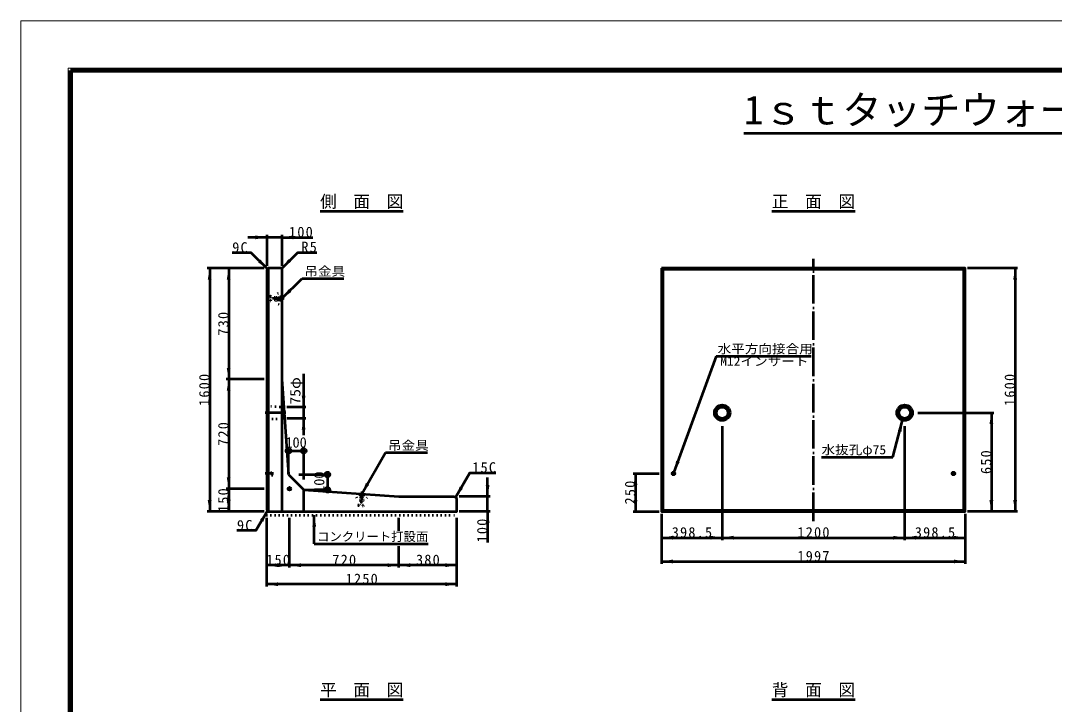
# Model space of a CAD drawing. Units: millimetres, scale not verified. Extents: x -2102 to 2102, y -1485 to 1485.
# Drawn here: x -2102 to 73, y 46 to 1485 of the extents above; entities that cross this region are included whole.
import ezdxf
from ezdxf.enums import TextEntityAlignment as Align

# ---------------------------------------------------------------- set-up
doc = ezdxf.new("R2010")
doc.units = ezdxf.units.MM
doc.header["$LTSCALE"] = 5
doc.linetypes.add('DOTTED', pattern=[1.75, 0.25, -1.5])
doc.linetypes.add('LONG_DASHED_DOTTED', pattern=[15.25, 12, -1.5, 0.25, -1.5])
doc.layers.add('0-0_V-nasSTD', color=7, linetype='Continuous', lineweight=50)
doc.styles.add('ＭＳ ゴシック', font='')
doc.styles.get('ＭＳ ゴシック').set_extended_font_data('MS Gothic')

msp = doc.modelspace()

# ---------------------------------------------------------------- linework, layer by layer
at = {"layer": '0-0_V-nasSTD', "lineweight": 100}
msp.add_line((-1997.5, 1380), (-1997.5, -1380), dxfattribs=at)
at = {"layer": '0-0_V-nasSTD'}
for p, q in [((-580.608, 1248.465), (580.608, 1248.465)), ((-1472.221, 1084.051), (-1297.221, 1084.051)), ((-521.501, 1084.051), (-346.501, 1084.051)), ((-1584.721, 1034.051), (-1584.721, 969.051)), ((-1552.721, 1034.051), (-1552.721, 969.051)), ((-1552.721, 1029.051), (-1487.721, 1029.051)), ((-1589.721, 964.051), (-1709.721, 964.051)), ((-1704.721, 964.051), (-1704.721, 452.051)), ((-1664.721, 964.051), (-1664.721, 730.451)), ((-1581.841, 964.051), (-1584.721, 961.171)), ((-1584.721, 961.171), (-1584.721, 454.931)), ((-1554.321, 964.051), (-1581.841, 964.051)), ((-1581.841, 964.051), (-1581.841, 452.051)), ((-1552.721, 962.451), (-1552.721, 452.051)), ((-753.521, 964.051), (-750.641, 961.171)), ((-750.641, 961.171), (-750.641, 454.931)), ((-117.361, 961.171), (-750.641, 961.171)), ((-117.361, 961.171), (-114.481, 964.051)), ((-117.361, 454.931), (-117.361, 961.171)), ((-4.481, 964.051), (-109.481, 964.051)), ((-9.481, 964.051), (-9.481, 452.051)), ((-1552.721, 900.051), (-1510.294, 942.478)), ((-1510.294, 942.478), (-1422.294, 942.478)), ((-638.596, 779.228), (-727.521, 534.908)), ((-638.596, 779.228), (-438.596, 779.228)), ((-1506.998, 742.051), (-1506.998, 672.051)), ((-1589.721, 730.451), (-1669.721, 730.451)), ((-1664.721, 730.451), (-1664.721, 500.051)), ((-1552.721, 730.451), (-1538.799, 529.973)), ((-1501.998, 672.051), (-1541.998, 672.051)), ((-1506.998, 672.051), (-1506.998, 648.051)), ((-214.481, 660.051), (-54.481, 660.051)), ((-59.481, 660.051), (-59.481, 452.051)), ((-1501.998, 648.051), (-1541.998, 648.051)), ((-1506.998, 648.051), (-1506.998, 613.051)), ((-626.001, 632.051), (-626.001, 392.051)), ((-266.972, 566.859), (-246.266, 644.133)), ((-242.001, 632.051), (-242.001, 392.051)), ((-1545.799, 579.973), (-1499.799, 579.973)), ((-1538.799, 529.973), (-1538.799, 586.973)), ((-1506.799, 519.573), (-1506.799, 586.973)), ((-1384.499, 489.48), (-1334.499, 576.083)), ((-1334.499, 576.083), (-1246.499, 576.083)), ((-416.972, 566.859), (-266.972, 566.859)), ((-1538.799, 529.973), (-1506.799, 497.973)), ((-1517.199, 529.973), (-1449.799, 529.973)), ((-1456.799, 536.973), (-1456.799, 490.973)), ((-813.521, 532.051), (-758.521, 532.051)), ((-808.521, 532.051), (-808.521, 452.051)), ((-1589.721, 500.051), (-1669.721, 500.051)), ((-1664.721, 500.051), (-1664.721, 452.051)), ((-1506.799, 497.973), (-1449.799, 497.973)), ((-1506.799, 452.051), (-1506.799, 497.973)), ((-1506.799, 497.973), (-1306.321, 484.051)), ((-1306.321, 484.051), (-1189.521, 484.051)), ((-1189.521, 484.051), (-1184.721, 479.251)), ((-1114.721, 484.051), (-1179.721, 484.051)), ((-1589.721, 452.051), (-1709.721, 452.051)), ((-1584.721, 454.931), (-1581.841, 452.051)), ((-1584.721, 294.211), (-1584.721, 439.211)), ((-1536.721, 334.211), (-1536.721, 439.211)), ((-1484.721, 384.211), (-1484.721, 444.211)), ((-1306.321, 411.211), (-1306.321, 439.211)), ((-1184.721, 294.211), (-1184.721, 439.211)), ((-1114.721, 452.051), (-1179.721, 452.051)), ((-1119.721, 452.051), (-1119.721, 387.051)), ((-813.521, 452.051), (-758.521, 452.051)), ((-750.641, 454.931), (-753.521, 452.051)), ((-753.521, 447.051), (-753.521, 342.051)), ((-750.641, 454.931), (-117.361, 454.931)), ((-117.361, 454.931), (-114.481, 452.051)), ((-114.481, 447.051), (-114.481, 342.051)), ((-4.481, 452.051), (-109.481, 452.051)), ((-753.521, 397.051), (-626.001, 397.051)), ((-626.001, 397.051), (-242.001, 397.051)), ((-242.001, 397.051), (-114.481, 397.051)), ((-1484.721, 384.211), (-1244.721, 384.211)), ((-1306.321, 334.211), (-1306.321, 379.211)), ((-1536.721, 339.211), (-1584.721, 339.211)), ((-1306.321, 339.211), (-1536.721, 339.211)), ((-1184.721, 339.211), (-1306.321, 339.211)), ((-753.521, 347.051), (-114.481, 347.051)), ((-1184.721, 299.211), (-1584.721, 299.211)), ((-1472.221, 56.451), (-1297.221, 56.451)), ((-521.501, 56.451), (-346.501, 56.451))]:
    msp.add_line(p, q, dxfattribs=at)
at = {"layer": '0-0_V-nasSTD', "linetype": 'LONG_DASHED_DOTTED'}
for p, q in [((-434.001, 432.051), (-434.001, 984.051)), ((-1547.721, 900.051), (-1572.721, 900.051)), ((-1567.121, 900.051), (-1549.521, 900.051)), ((-1544.721, 660.051), (-1587.921, 660.051)), ((-1570.321, 532.051), (-1587.921, 532.051)), ((-733.361, 532.051), (-723.761, 532.051)), ((-728.561, 527.251), (-728.561, 536.851)), ((-144.241, 532.051), (-134.641, 532.051)), ((-139.441, 527.251), (-139.441, 536.851)), ((-1384.153, 494.468), (-1385.885, 469.528))]:
    msp.add_line(p, q, dxfattribs=at)
at = {"layer": '0-0_V-nasSTD', "linetype": 'DOTTED'}
for p, q in [((-1577.681, 905.651), (-1577.681, 894.451)), ((-1576.721, 905.651), (-1577.681, 905.651)), ((-1576.721, 894.451), (-1577.681, 894.451)), ((-1576.721, 905.651), (-1575.121, 902.291)), ((-1576.721, 905.651), (-1576.721, 894.451)), ((-1575.121, 897.811), (-1576.721, 894.451)), ((-1559.121, 902.291), (-1575.121, 902.291)), ((-1575.121, 902.291), (-1575.121, 897.811)), ((-1559.121, 897.811), (-1575.121, 897.811)), ((-1563.921, 896.851), (-1563.921, 903.251)), ((-1563.921, 903.251), (-1552.721, 903.251)), ((-1552.721, 896.851), (-1563.921, 896.851)), ((-1558.161, 904.051), (-1559.121, 902.291)), ((-1559.121, 902.291), (-1559.121, 897.811)), ((-1559.121, 897.811), (-1558.161, 896.051)), ((-1555.921, 904.051), (-1558.161, 904.051)), ((-1558.161, 904.051), (-1558.161, 896.051)), ((-1555.921, 896.051), (-1558.161, 896.051)), ((-1555.921, 904.051), (-1555.921, 896.051)), ((-1584.721, 676.531), (-1584.721, 643.571)), ((-1548.665, 672.051), (-1581.521, 673.651)), ((-1581.521, 646.451), (-1584.721, 643.571)), ((-1581.521, 646.451), (-1546.998, 648.051)), ((-1584.721, 535.251), (-1573.521, 535.251)), ((-1573.521, 528.851), (-1584.721, 528.851)), ((-1573.521, 528.851), (-1573.521, 535.251)), ((-1388.711, 486.565), (-1388.866, 484.33)), ((-1388.866, 484.33), (-1387.177, 483.251)), ((-1388.866, 484.33), (-1380.885, 483.776)), ((-1388.711, 486.565), (-1380.73, 486.011)), ((-1387.177, 483.251), (-1388.285, 467.289)), ((-1387.177, 483.251), (-1382.708, 482.94)), ((-1382.708, 482.94), (-1383.816, 466.979)), ((-1382.708, 482.94), (-1380.885, 483.776)), ((-1380.73, 486.011), (-1380.885, 483.776)), ((-1391.748, 465.926), (-1391.815, 464.968)), ((-1391.815, 464.968), (-1380.642, 464.192)), ((-1391.748, 465.926), (-1388.285, 467.289)), ((-1391.748, 465.926), (-1380.575, 465.15)), ((-1388.285, 467.289), (-1383.816, 466.979)), ((-1383.816, 466.979), (-1380.575, 465.15)), ((-1380.575, 465.15), (-1380.642, 464.192)), ((-1584.721, 444.211), (-1184.721, 444.211))]:
    msp.add_line(p, q, dxfattribs=at)
at = {"layer": '0-0_V-nasSTD', "lineweight": 18}
for points in [[(-2102.5, -1485), (-2102.5, 1485), (2102.5, 1485), (2102.5, -1485)], [(-2002.5, -1385), (-2002.5, 1385), (2002.5, 1385), (2002.5, -1385)]]:
    msp.add_lwpolyline(points, close=True, dxfattribs=at)
at = {"layer": '0-0_V-nasSTD', "lineweight": 100}
msp.add_lwpolyline([(1997.5, -1380), (1997.5, 1380), (-1997.5, 1380)], dxfattribs=at)
at = {"layer": '0-0_V-nasSTD'}
for points in [[(-1552.721, 1029.051), (-1584.721, 1029.051), (-1624.721, 1029.051)], [(-1583.281, 962.611), (-1617.222, 996.552), (-1657.222, 996.552)], [(-1553.189, 963.583), (-1519.248, 997.524), (-1479.248, 997.524)], [(-1187.121, 481.651), (-1157.121, 533.613), (-1102.121, 533.613)], [(-1119.721, 452.051), (-1119.721, 484.051), (-1119.721, 524.051)], [(-1581.841, 452.051), (-1184.721, 452.051), (-1184.721, 479.251)], [(-1583.281, 453.491), (-1607.281, 411.922), (-1647.281, 411.922)]]:
    msp.add_lwpolyline(points, dxfattribs=at)
msp.add_lwpolyline([(-753.521, 964.051), (-753.521, 452.051), (-114.481, 452.051), (-114.481, 964.051)], close=True, dxfattribs=at)
at = {"layer": '0-0_V-nasSTD', "linetype": 'DOTTED'}
msp.add_lwpolyline([(-1581.521, 646.451), (-1581.521, 673.651), (-1584.721, 676.531)], dxfattribs=at)
at = {"layer": '0-0_V-nasSTD'}
for centre, radius in [((-626.001, 660.051), 16.48), ((-242.001, 660.051), 16.48), ((-626.001, 660.051), 13.6), ((-626.001, 660.051), 12), ((-242.001, 660.051), 13.6), ((-242.001, 660.051), 12), ((-1538.799, 579.973), 5), ((-1506.799, 579.973), 5), ((-1456.799, 529.973), 5), ((-728.561, 532.051), 3.04), ((-728.561, 532.051), 1.92), ((-728.561, 532.051), 1.6), ((-139.441, 532.051), 3.04), ((-139.441, 532.051), 1.92), ((-139.441, 532.051), 1.6), ((-1536.721, 500.051), 3.2), ((-1456.799, 497.973), 5)]:
    msp.add_circle(centre, radius, dxfattribs=at)
msp.add_arc((-1554.321, 962.451), 1.6, 0, 90, dxfattribs=at)
at = {"layer": '0-0_V-nasSTD', "linetype": 'DOTTED'}
for centre, start, end in [((-1552.721, 900.051), 90, 270), ((-1384.499, 489.48), 176.0275, 356.0275)]:
    msp.add_arc(centre, 13.76, start, end, dxfattribs=at)
at = {"layer": '0-0_V-nasSTD'}
for points in [[(-1608.721, 1029.051), (-1608.721, 1033.051), (-1584.721, 1029.051)], [(-1608.721, 1025.051), (-1608.721, 1029.051), (-1584.721, 1029.051)], [(-1552.721, 1029.051), (-1528.721, 1029.051), (-1528.721, 1033.051)], [(-1552.721, 1029.051), (-1528.721, 1025.051), (-1528.721, 1029.051)], [(-1603.08, 976.753), (-1600.251, 979.582), (-1583.281, 962.611)], [(-1600.251, 979.582), (-1597.423, 982.41), (-1583.281, 962.611)], [(-1553.189, 963.583), (-1539.047, 983.382), (-1536.219, 980.553)], [(-1553.189, 963.583), (-1536.219, 980.553), (-1533.39, 977.725)], [(-1708.721, 940.051), (-1704.721, 940.051), (-1704.721, 964.051)], [(-1704.721, 940.051), (-1704.721, 964.051), (-1700.721, 940.051)], [(-1668.721, 940.051), (-1664.721, 940.051), (-1664.721, 964.051)], [(-1664.721, 940.051), (-1664.721, 964.051), (-1660.721, 940.051)], [(-13.481, 940.051), (-9.481, 940.051), (-9.481, 964.051)], [(-9.481, 940.051), (-9.481, 964.051), (-5.481, 940.051)], [(-1552.721, 900.051), (-1538.579, 919.85), (-1535.75, 917.022)], [(-1552.721, 900.051), (-1535.75, 917.022), (-1532.922, 914.193)], [(-1668.721, 754.451), (-1664.721, 730.451), (-1664.721, 754.451)], [(-1664.721, 730.451), (-1664.721, 754.451), (-1660.721, 754.451)], [(-1668.721, 706.451), (-1664.721, 706.451), (-1664.721, 730.451)], [(-1664.721, 706.451), (-1664.721, 730.451), (-1660.721, 706.451)], [(-1510.998, 696.051), (-1506.998, 672.051), (-1506.998, 696.051)], [(-1506.998, 672.051), (-1506.998, 696.051), (-1502.998, 696.051)], [(-63.481, 636.051), (-59.481, 636.051), (-59.481, 660.051)], [(-59.481, 636.051), (-59.481, 660.051), (-55.481, 636.051)], [(-1510.998, 624.051), (-1506.998, 624.051), (-1506.998, 648.051)], [(-1506.998, 624.051), (-1506.998, 648.051), (-1502.998, 624.051)], [(-256.341, 621.986), (-252.478, 620.951), (-246.266, 644.133)], [(-252.478, 620.951), (-248.614, 619.915), (-246.266, 644.133)], [(-727.521, 534.908), (-723.071, 558.829), (-719.312, 557.46)], [(-727.521, 534.908), (-719.312, 557.46), (-715.554, 556.092)], [(-1668.721, 524.051), (-1664.721, 500.051), (-1664.721, 524.051)], [(-1664.721, 500.051), (-1664.721, 524.051), (-1660.721, 524.051)], [(-812.521, 508.051), (-808.521, 508.051), (-808.521, 532.051)], [(-808.521, 508.051), (-808.521, 532.051), (-804.521, 508.051)], [(-1384.499, 489.48), (-1375.963, 512.265), (-1372.499, 510.265)], [(-1384.499, 489.48), (-1372.499, 510.265), (-1369.035, 508.265)], [(-1187.121, 481.651), (-1178.585, 504.436), (-1175.121, 502.436)], [(-1187.121, 481.651), (-1175.121, 502.436), (-1171.657, 500.436)], [(-1123.721, 508.051), (-1119.721, 484.051), (-1119.721, 508.051)], [(-1119.721, 484.051), (-1119.721, 508.051), (-1115.721, 508.051)], [(-1668.721, 476.051), (-1664.721, 476.051), (-1664.721, 500.051)], [(-1664.721, 476.051), (-1664.721, 500.051), (-1660.721, 476.051)], [(-1708.721, 476.051), (-1704.721, 452.051), (-1704.721, 476.051)], [(-1704.721, 452.051), (-1704.721, 476.051), (-1700.721, 476.051)], [(-1668.721, 476.051), (-1664.721, 452.051), (-1664.721, 476.051)], [(-1664.721, 452.051), (-1664.721, 476.051), (-1660.721, 476.051)], [(-812.521, 476.051), (-808.521, 452.051), (-808.521, 476.051)], [(-808.521, 452.051), (-808.521, 476.051), (-804.521, 476.051)], [(-63.481, 476.051), (-59.481, 452.051), (-59.481, 476.051)], [(-59.481, 452.051), (-59.481, 476.051), (-55.481, 476.051)], [(-13.481, 476.051), (-9.481, 452.051), (-9.481, 476.051)], [(-9.481, 452.051), (-9.481, 476.051), (-5.481, 476.051)], [(-1598.745, 434.707), (-1595.281, 432.707), (-1583.281, 453.491)], [(-1595.281, 432.707), (-1591.817, 430.707), (-1583.281, 453.491)], [(-1488.721, 420.211), (-1484.721, 420.211), (-1484.721, 444.211)], [(-1484.721, 420.211), (-1484.721, 444.211), (-1480.721, 420.211)], [(-1123.721, 428.051), (-1119.721, 428.051), (-1119.721, 452.051)], [(-1119.721, 428.051), (-1119.721, 452.051), (-1115.721, 428.051)], [(-753.521, 397.051), (-729.521, 397.051), (-729.521, 401.051)], [(-753.521, 397.051), (-729.521, 393.051), (-729.521, 397.051)], [(-650.001, 397.051), (-650.001, 401.051), (-626.001, 397.051)], [(-650.001, 393.051), (-650.001, 397.051), (-626.001, 397.051)], [(-626.001, 397.051), (-602.001, 397.051), (-602.001, 401.051)], [(-626.001, 397.051), (-602.001, 393.051), (-602.001, 397.051)], [(-266.001, 397.051), (-266.001, 401.051), (-242.001, 397.051)], [(-266.001, 393.051), (-266.001, 397.051), (-242.001, 397.051)], [(-242.001, 397.051), (-218.001, 397.051), (-218.001, 401.051)], [(-242.001, 397.051), (-218.001, 393.051), (-218.001, 397.051)], [(-138.481, 397.051), (-138.481, 401.051), (-114.481, 397.051)], [(-138.481, 393.051), (-138.481, 397.051), (-114.481, 397.051)], [(-753.521, 347.051), (-729.521, 347.051), (-729.521, 351.051)], [(-138.481, 347.051), (-138.481, 351.051), (-114.481, 347.051)], [(-1584.721, 339.211), (-1560.721, 339.211), (-1560.721, 343.211)], [(-1584.721, 339.211), (-1560.721, 335.211), (-1560.721, 339.211)], [(-1560.721, 339.211), (-1560.721, 343.211), (-1536.721, 339.211)], [(-1560.721, 335.211), (-1560.721, 339.211), (-1536.721, 339.211)], [(-1536.721, 339.211), (-1512.721, 339.211), (-1512.721, 343.211)], [(-1536.721, 339.211), (-1512.721, 335.211), (-1512.721, 339.211)], [(-1330.321, 339.211), (-1330.321, 343.211), (-1306.321, 339.211)], [(-1330.321, 335.211), (-1330.321, 339.211), (-1306.321, 339.211)], [(-1306.321, 339.211), (-1282.321, 339.211), (-1282.321, 343.211)], [(-1306.321, 339.211), (-1282.321, 335.211), (-1282.321, 339.211)], [(-1208.721, 339.211), (-1208.721, 343.211), (-1184.721, 339.211)], [(-1208.721, 335.211), (-1208.721, 339.211), (-1184.721, 339.211)], [(-753.521, 347.051), (-729.521, 343.051), (-729.521, 347.051)], [(-138.481, 343.051), (-138.481, 347.051), (-114.481, 347.051)], [(-1584.721, 299.211), (-1560.721, 299.211), (-1560.721, 303.211)], [(-1584.721, 299.211), (-1560.721, 295.211), (-1560.721, 299.211)], [(-1208.721, 299.211), (-1208.721, 303.211), (-1184.721, 299.211)], [(-1208.721, 295.211), (-1208.721, 299.211), (-1184.721, 299.211)]]:
    msp.add_solid(points, dxfattribs=at)

# ---------------------------------------------------------------- texts
at = {"layer": '0-0_V-nasSTD', "style": 'ＭＳ ゴシック'}
for s, height, p in [('1ｓｔタッチウォール  Ｈ=1600', 60.81, (-580.608, 1248.465)), ('側\u3000面\u3000図', 25.66, (-1472.221, 1084.051)), ('正\u3000面\u3000図', 25.66, (-521.501, 1084.051)), ('100', 21.99, (-1545.299, 579.973)), ('コンクリート打設面', 19.06, (-1478.692, 384.211)), ('平\u3000面\u3000図', 25.66, (-1472.221, 56.451)), ('背\u3000面\u3000図', 25.66, (-521.501, 56.451))]:
    msp.add_text(s, height=height, dxfattribs=at).set_placement(p, align=Align.BOTTOM_LEFT)
at = {"layer": '0-0_V-nasSTD', "style": 'ＭＳ ゴシック', "width": 1.1}
for s, p in [('吊金具', (-1505.294, 942.478)), ('水平方向接合用', (-635.596, 779.228)), ('M12インサート', (-630.346, 753.228)), ('吊金具', (-1329.499, 576.083)), ('水抜孔φ75', (-416.972, 566.859))]:
    msp.add_text(s, height=19.06, dxfattribs=at).set_placement(p, align=Align.BOTTOM_LEFT)
msp.add_text('75φ', height=21.99, rotation=90, dxfattribs=at).set_placement((-1506.998, 677.051), align=Align.BOTTOM_LEFT)
at = {"layer": '0-0_V-nasSTD', "style": 'ＭＳ ゴシック'}
msp.add_text('100', height=21.99, rotation=90, dxfattribs=at).set_placement((-1456.799, 491.473), align=Align.BOTTOM_LEFT)
at = {"layer": '0-0_V-nasSTD', "char_height": 21.99, "attachment_point": 7, "style": 'ＭＳ ゴシック'}
for s, insert in [('\\T1.17;100', (-1537.721, 1029.051)), ('\\T1.17;9C', (-1657.222, 996.552)), ('\\T1.17;R5', (-1511.748, 997.524)), ('\\T1.17;15C', (-1152.121, 533.613)), ('\\T1.17;9C', (-1647.281, 411.922)), ('\\T1.17;398.5', (-732.261, 397.051)), ('\\T1.17;1200', (-467.751, 397.051)), ('\\T1.17;398.5', (-220.741, 397.051)), ('\\T1.17;150', (-1585.721, 339.211)), ('\\T1.17;720', (-1446.521, 339.211)), ('\\T1.17;380', (-1270.521, 339.211)), ('\\T1.17;1997', (-467.751, 347.051)), ('\\T1.17;1250', (-1418.471, 299.211))]:
    msp.add_mtext(s, dxfattribs=dict(at, insert=insert))
at = {"layer": '0-0_V-nasSTD', "char_height": 21.99, "attachment_point": 7, "rotation": 90, "style": 'ＭＳ ゴシック'}
for s, insert in [('\\T1.17;730', (-1664.721, 822.251)), ('\\T1.17;1600', (-1704.721, 674.301)), ('\\T1.17;1600', (-9.481, 674.301)), ('\\T1.17;720', (-1664.721, 590.251)), ('\\T1.17;650', (-59.481, 531.051)), ('\\T1.17;250', (-808.521, 467.051)), ('\\T1.17;150', (-1664.721, 451.051)), ('\\T1.17;100', (-1119.721, 387.051))]:
    msp.add_mtext(s, dxfattribs=dict(at, insert=insert))

doc.saveas('drawing.dxf')
